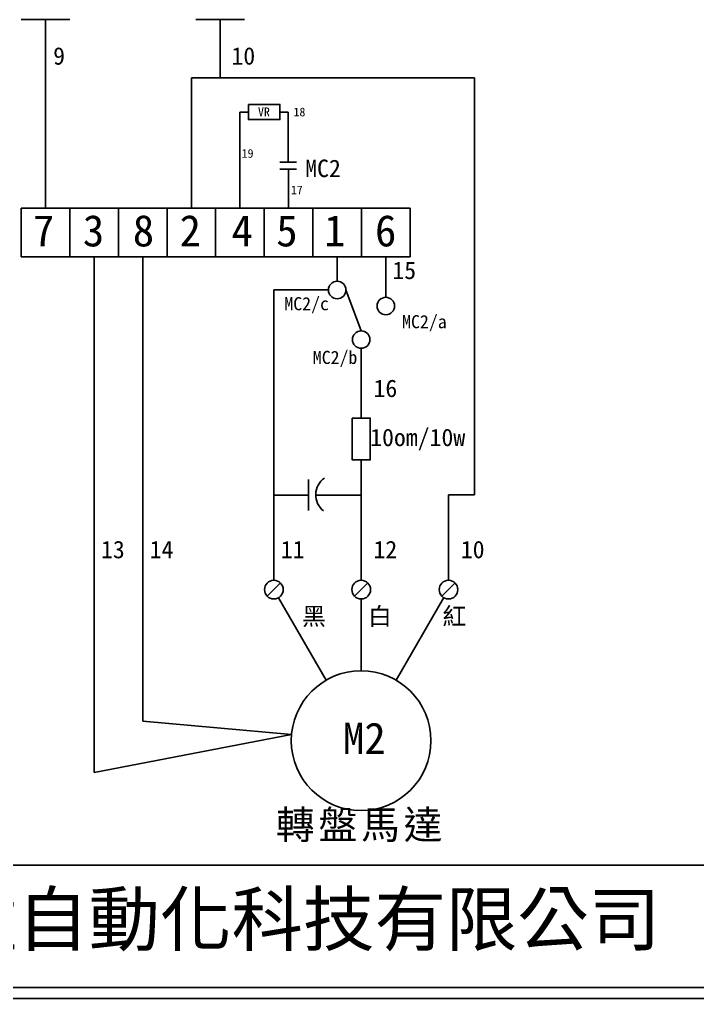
# Model space of a CAD drawing. Extents: x 10 to 297, y 3 to 207.
# Drawn here: x 65.2 to 142.9, y 3 to 115.1 of the extents above; entities that cross this region are included whole.
import ezdxf

# ---------------------------------------------------------------- set-up
doc = ezdxf.new("R2010")
doc.units = 0
doc.layers.get('0').update_dxf_attribs({"linetype": 'CONTINUOUS'})
doc.layers.add('圖框層', color=7, linetype='CONTINUOUS')
doc.layers.add('標尺寸層', color=3, linetype='CONTINUOUS')
doc.styles.add('STSL', font='kaiu.ttf')
doc.styles.add('標楷體', font='kaiu.ttf')

msp = doc.modelspace()

# ---------------------------------------------------------------- linework, layer by layer
for p, q in [((95.13, 50.57), (93.62, 49.05)), ((105.13, 50.57), (103.62, 49.05)), ((115.13, 50.57), (113.62, 49.05)), ((100.36, 39.44), (94.91, 48.88)), ((104.36, 48.74), (104.36, 48.15)), ((108.36, 39.44), (113.82, 48.89)), ((104.36, 40.51), (104.36, 48.15))]:
    msp.add_line(p, q)
for centre, radius in [((94.37, 49.81), 1.07), ((104.37, 49.81), 1.07), ((114.37, 49.81), 1.07), ((104.36, 32.51), 8)]:
    msp.add_circle(centre, radius)
at = {"layer": '圖框層', "color": 7}
for p, q in [((11.25, 18.25), (295.75, 18.25)), ((11.25, 4.25), (295.75, 4.25)), ((10, 3), (297, 3))]:
    msp.add_line(p, q, dxfattribs=at)
at = {"layer": '標尺寸層', "color": 7}
for p, q in [((65.43, 115.08), (71, 115.08)), ((68.22, 115.08), (68.22, 93.47)), ((85.43, 115.08), (91, 115.08)), ((88.22, 115.08), (88.22, 108.4)), ((84.92, 93.47), (84.92, 108.4)), ((84.92, 108.4), (88.22, 108.4)), ((88.22, 108.4), (117.33, 108.4)), ((117.33, 108.4), (117.33, 60.66)), ((91.45, 104.5), (90.49, 104.5)), ((90.49, 93.47), (90.49, 104.5)), ((95.07, 104.5), (96.02, 104.5)), ((96.02, 98.77), (96.02, 104.5)), ((95.07, 98.77), (96.96, 98.77)), ((95.07, 97.94), (96.96, 97.94)), ((96.06, 93.47), (96.06, 97.94)), ((65.43, 87.9), (65.43, 93.47)), ((65.43, 93.47), (71, 93.47)), ((71, 87.9), (71, 93.47)), ((71, 87.9), (71, 93.47)), ((71, 93.47), (76.57, 93.47)), ((76.57, 87.9), (76.57, 93.47)), ((76.57, 87.9), (76.57, 93.47)), ((76.57, 93.47), (82.14, 93.47)), ((82.14, 87.9), (82.14, 93.47)), ((82.14, 87.9), (82.14, 93.47)), ((82.14, 93.47), (87.7, 93.47)), ((87.7, 87.9), (87.7, 93.47)), ((87.7, 87.9), (87.7, 93.47)), ((87.7, 93.47), (93.27, 93.47)), ((93.27, 87.9), (93.27, 93.47)), ((93.27, 87.9), (93.27, 93.47)), ((93.27, 93.47), (98.84, 93.47)), ((98.84, 87.9), (98.84, 93.47)), ((98.84, 87.9), (98.84, 93.47)), ((98.84, 93.47), (104.41, 93.47)), ((104.41, 87.9), (104.41, 93.47)), ((104.41, 87.9), (104.41, 93.47)), ((104.41, 93.47), (109.98, 93.47)), ((109.98, 87.9), (109.98, 93.47)), ((65.43, 87.9), (71, 87.9)), ((71, 87.9), (76.57, 87.9)), ((73.79, 87.9), (73.79, 28.88)), ((76.57, 87.9), (82.14, 87.9)), ((79.35, 87.9), (79.35, 34.75)), ((82.14, 87.9), (87.7, 87.9)), ((87.7, 87.9), (93.27, 87.9)), ((93.27, 87.9), (98.84, 87.9)), ((98.84, 87.9), (104.41, 87.9)), ((101.62, 87.9), (101.62, 85.12)), ((104.41, 87.9), (109.98, 87.9)), ((107.19, 87.9), (107.19, 83.28)), ((94.37, 50.88), (94.37, 84.12)), ((100.62, 84.12), (94.37, 84.12)), ((102.62, 84.12), (104.37, 79.44)), ((104.37, 69.45), (104.37, 77.44)), ((104.37, 60.64), (104.37, 64.67)), ((98.34, 62.43), (98.34, 58.86)), ((98.34, 60.64), (94.37, 60.64)), ((99.23, 60.64), (104.37, 60.64)), ((104.37, 50.88), (104.37, 60.64)), ((114.37, 50.88), (114.37, 60.66)), ((114.37, 60.66), (117.33, 60.66)), ((79.35, 34.75), (96.39, 33.22)), ((73.79, 28.88), (96.39, 33.22))]:
    msp.add_line(p, q, dxfattribs=at)
for points in [[(91.45, 105.37), (95.07, 105.37), (95.07, 103.63), (91.45, 103.63)], [(103.35, 69.45), (105.4, 69.45), (105.4, 64.67), (103.35, 64.67)]]:
    msp.add_lwpolyline(points, close=True, dxfattribs=at)
for centre in [(101.62, 84.12), (107.19, 82.28), (104.37, 78.44)]:
    msp.add_circle(centre, 1, dxfattribs=at)
msp.add_arc((101.49, 60.66), 2.33, 124.8692, 231.5468, dxfattribs=at)

# ---------------------------------------------------------------- texts
at = {"color": 0, "insert": (104.36, 24.51), "char_height": 3.25, "width": 30.8091, "attachment_point": 2, "style": '標楷體'}
msp.add_mtext('{\\T1.1;轉盤馬達}', dxfattribs=at)
at = {"layer": '圖框層', "color": 4, "style": 'STSL'}
for s, height, p in [('9', 2, (69.09, 109.92)), ('10', 2, (89.51, 109.92)), ('VR', 1, (92.55, 104.02)), ('18', 1, (96.62, 104)), ('19', 1, (90.68, 99.26)), ('MC2', 2, (97.96, 97.05)), ('17', 1, (96.32, 95.07)), ('7', 3.6, (66.78, 89.11)), ('3', 3.6, (72.49, 89.11)), ('8', 3.6, (78.21, 89.11)), ('2', 3.6, (83.57, 89.11)), ('4', 3.6, (89.52, 89.11)), ('5', 3.6, (94.64, 89.11)), ('1', 3.6, (100.12, 89.11)), ('6', 3.6, (105.95, 89.11)), ('15', 2, (107.94, 85.37)), ('MC2/c', 1.5, (95.57, 81.8)), ('MC2/a', 1.5, (109.06, 79.74)), ('MC2/b', 1.5, (98.83, 75.65)), ('16', 2, (105.78, 71.86)), ('10om/10w', 2, (105.4, 66.24)), ('13', 2, (74.57, 53.4)), ('14', 2, (80.14, 53.4)), ('11', 2, (95.16, 53.4)), ('12', 2, (105.78, 53.4)), ('10', 2, (115.78, 53.4)), ('黑', 2, (97.6, 45.76)), ('白', 2, (105.15, 45.76)), ('紅', 2, (113.68, 45.76)), ('M2', 3.6, (102.28, 30.99)), ('泓陞自動化科技有限公司', 6, (48.6, 9.08))]:
    msp.add_text(s, height=height, dxfattribs=at).set_placement(p)

doc.saveas('drawing.dxf')
